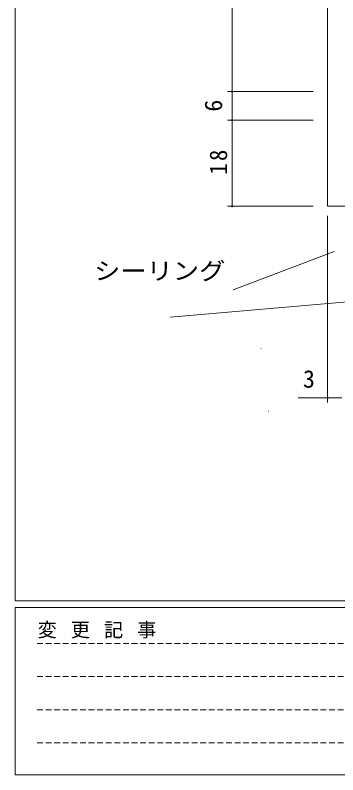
# Model space of a CAD drawing. Units: millimetres on the paper. Extents: x -1103 to 373, y -297 to 267.
# Drawn here: x -417.7 to -350.1, y -297 to -137.9 of the extents above; entities that cross this region are included whole.
import ezdxf
from ezdxf.enums import TextEntityAlignment as Align

# ---------------------------------------------------------------- set-up
doc = ezdxf.new("R2010")
doc.units = ezdxf.units.MM
doc.linetypes.add('DASHED1', pattern=[1.8, 1.2, -0.6])
for name, color, linetype, lineweight in [('0-1_YKK_ZWAK', 7, 'Continuous', 9), ('0-3_YKK_12', 2, 'Continuous', 9), ('0-4_YSS_K', 3, 'Continuous', 9), ('0-5_YKK_D', 6, 'Continuous', 9)]:
    doc.layers.add(name, color=color, linetype=linetype, lineweight=lineweight)
doc.styles.add('ＭＳ ゴシック', font='')
doc.styles.get('ＭＳ ゴシック').set_extended_font_data('MS Gothic')

msp = doc.modelspace()

# ---------------------------------------------------------------- linework, layer by layer
at = {"layer": '0-1_YKK_ZWAK'}
for p, q in [((-417.7, -260.575), (-417.7, 264.425)), ((352.3, -260.575), (-417.7, -260.575)), ((-417.7, -296.975), (-417.7, -261.975)), ((314.5, -261.975), (-417.7, -261.975)), ((-417.7, -296.975), (314.5, -296.975))]:
    msp.add_line(p, q, dxfattribs=at)
at = {"layer": '0-1_YKK_ZWAK', "linetype": 'DASHED1'}
for p, q in [((-413.101, -269.488), (-164.909, -269.488)), ((-413.101, -276.416), (-164.909, -276.416)), ((-413.101, -283.345), (-164.909, -283.345)), ((-413.101, -290.274), (-164.909, -290.274))]:
    msp.add_line(p, q, dxfattribs=at)
at = {"layer": '0-3_YKK_12'}
for p in [(-352.239, -5.408), (-339.239, -177.907)]:
    msp.add_line(p, (-352.239, -177.907), dxfattribs=at)
at = {"layer": '0-4_YSS_K'}
for p, q in [((-325.239, -195.907), (-385.239, -201.156)), ((-366.244, -207.679), (-366.144, -207.679)), ((-364.682, -220.839), (-364.582, -220.839))]:
    msp.add_line(p, q, dxfattribs=at)
at = {"layer": '0-5_YKK_D'}
for p, q in [((-372.239, 146.093), (-372.239, -153.907)), ((-355.239, -153.907), (-373.239, -153.907)), ((-355.239, -153.907), (-373.239, -153.907)), ((-372.239, -159.907), (-372.239, -153.907)), ((-355.239, -159.907), (-373.239, -159.907)), ((-355.239, -159.907), (-373.239, -159.907)), ((-372.239, -159.907), (-372.239, -177.907)), ((-355.239, -177.907), (-373.239, -177.907)), ((-352.239, -179.907), (-352.239, -219.007)), ((-350.828, -187.36), (-371.999, -195.391))]:
    msp.add_line(p, q, dxfattribs=at)
msp.add_lwpolyline([(-349.239, -218.007), (-352.239, -218.007), (-358.424, -218.007)], dxfattribs=at)
for centre, start, end in [((-372.239, -153.907), 90, 270), ((-372.239, -153.907), 90, 270), ((-372.239, -153.907), 270, 90), ((-372.239, -153.907), 270, 90), ((-372.239, -159.907), 90, 270), ((-372.239, -159.907), 90, 270), ((-372.239, -159.907), 270, 90), ((-372.239, -159.907), 270, 90), ((-372.239, -177.907), 90, 270), ((-372.239, -177.907), 270, 90), ((-352.239, -218.007), 0, 180), ((-352.239, -218.007), 180, 0)]:
    msp.add_arc(centre, 0.106, start, end, dxfattribs=at)

# ---------------------------------------------------------------- texts
at = {"layer": '0-1_YKK_ZWAK', "insert": (-412.986, -268.422), "char_height": 2.933, "attachment_point": 7, "style": 'ＭＳ ゴシック'}
msp.add_mtext('\\T1.16;変\\~更\\~記\\~事', dxfattribs=at)
at = {"layer": '0-5_YKK_D', "color": 3, "style": 'ＭＳ ゴシック'}
msp.add_text('6', height=3.666, rotation=90, dxfattribs=at).set_placement((-373.239, -158.107), align=Align.BOTTOM_LEFT)
at = {"layer": '0-5_YKK_D', "color": 3, "style": 'ＭＳ ゴシック', "width": 1.1}
msp.add_text('シーリング', height=3.666, dxfattribs=at).set_placement((-401.159, -194.391), align=Align.BOTTOM_LEFT)
at = {"layer": '0-5_YKK_D', "color": 3, "style": 'ＭＳ ゴシック'}
msp.add_text('3', height=3.666, dxfattribs=at).set_placement((-357.382, -217.007), align=Align.BOTTOM_LEFT)
at = {"layer": '0-5_YKK_D', "color": 3, "insert": (-373.239, -171.307), "char_height": 3.666, "attachment_point": 7, "rotation": 90, "style": 'ＭＳ ゴシック'}
msp.add_mtext('\\T1.21;\\W0.95;18', dxfattribs=at)

doc.saveas('drawing.dxf')
